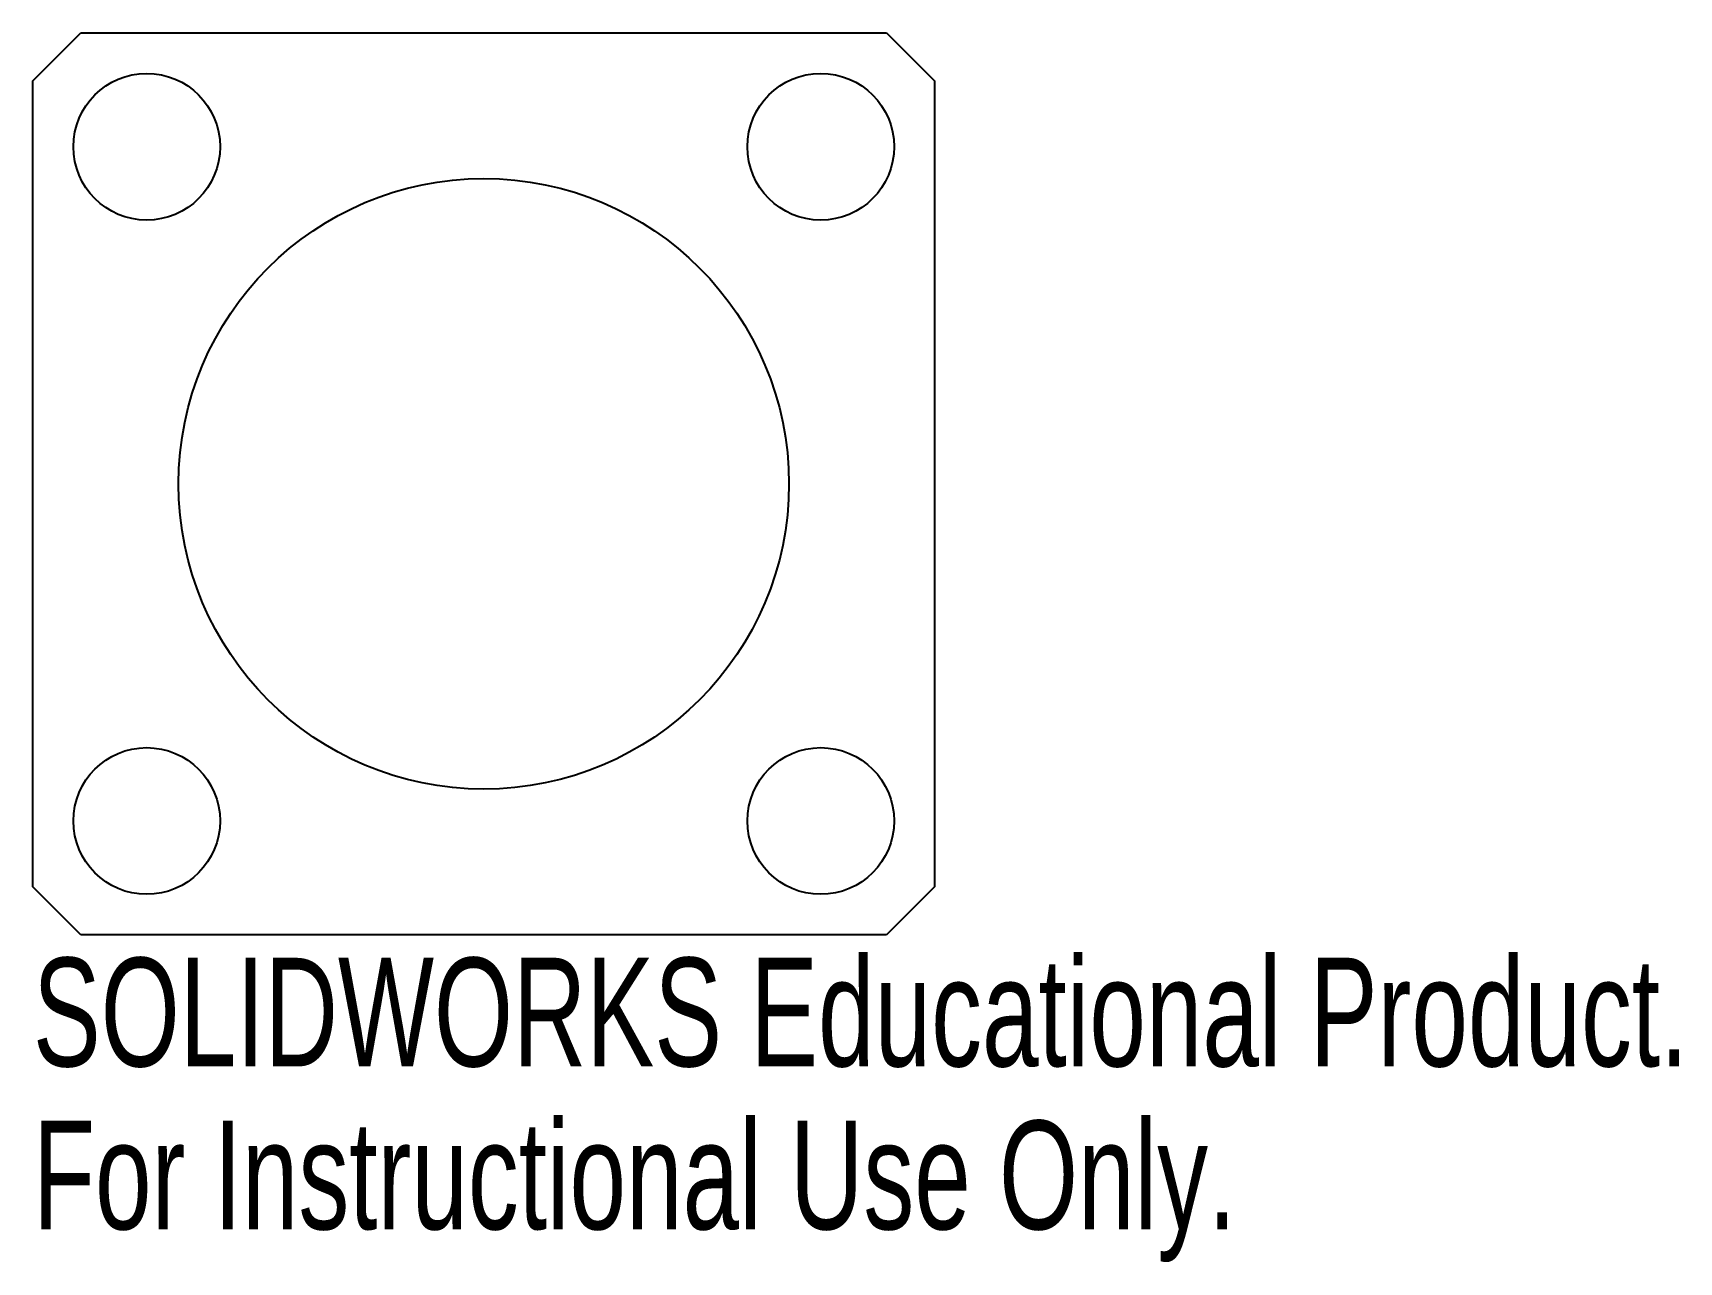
# Model space of a CAD drawing. Header units: millimetres. Extents: x -20.1 to 53.2, y -34.6 to 20.1.
import ezdxf

# ---------------------------------------------------------------- set-up
doc = ezdxf.new("R2010")
doc.units = ezdxf.units.MM
doc.styles.add('SLDTEXTSTYLE0', font='TXT', dxfattribs={"width": 0.7})

msp = doc.modelspace()

# ---------------------------------------------------------------- linework, layer by layer
at = {"color": 7, "linetype": 'Continuous', "lineweight": 25}
for p, q in [((-20.066, 17.929), (-17.929, 20.066)), ((-17.929, 20.066), (17.929, 20.066)), ((17.929, 20.066), (20.066, 17.929)), ((-20.066, -17.929), (-20.066, 17.929)), ((20.066, 17.929), (20.066, -17.929)), ((-17.929, -20.066), (-20.066, -17.929)), ((20.066, -17.929), (17.929, -20.066)), ((17.929, -20.066), (-17.929, -20.066))]:
    msp.add_line(p, q, dxfattribs=at)
for centre, radius in [((-15, 15), 3.264), ((15, 15), 3.264), ((0, 0), 13.584), ((-15, -15), 3.264), ((15, -15), 3.264)]:
    msp.add_circle(centre, radius, dxfattribs=at)

# ---------------------------------------------------------------- texts
at = {"color": 7, "linetype": 'Continuous', "char_height": 4.83362, "attachment_point": 1, "style": 'SLDTEXTSTYLE0'}
for s, insert in [('SOLIDWORKS Educational Product.', (-20.066, -21.086)), ('For Instructional Use Only.', (-20.066, -28.336))]:
    msp.add_mtext(s, dxfattribs=dict(at, insert=insert))

doc.saveas('drawing.dxf')
